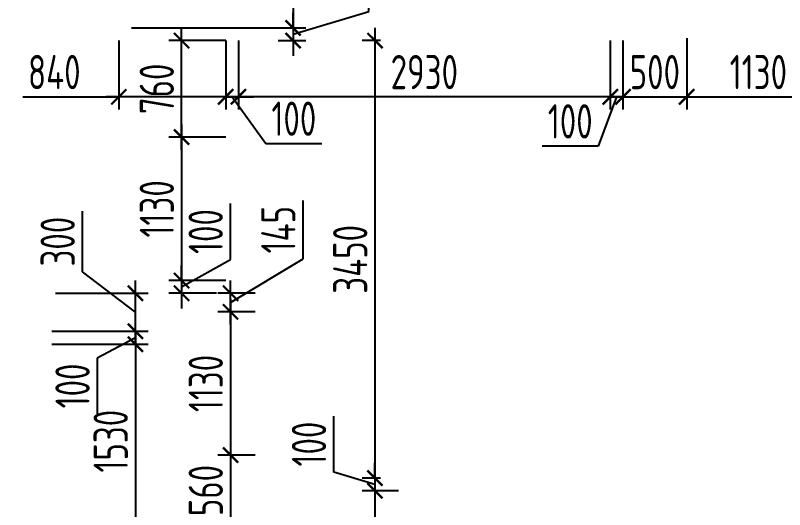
# Model space of a CAD drawing. Header units: millimetres. Extents: x -350007 to 536090, y -888 to 198380.
# Drawn here: x -212351 to -206289, y 110994 to 114893 of the extents above; entities that cross this region are included whole.
import ezdxf

# ---------------------------------------------------------------- set-up
doc = ezdxf.new("R2010")
doc.units = ezdxf.units.MM
doc.layers.add('АР_Размеры нов.', color=15, linetype='Continuous', lineweight=0)
doc.styles.add('ISOCPEUR', font='isocpeur.ttf', dxfattribs={"width": 0.7})
doc.dimstyles.new('R_100', dxfattribs={"dimtxt": 270, "dimasz": 120, "dimexe": 100, "dimexo": 0, "dimgap": 60, "dimtad": 1, "dimdec": 0, "dimrnd": 5, "dimzin": 0, "dimdsep": 46, "dimtxsty": 'ISOCPEUR', "dimblk": 'ARCHTICK', "dimcen": 0, "dimdle": 100, "dimclrd": 256, "dimclre": 256, "dimclrt": 256, "dimadec": 0, "dimazin": 0, "dimtfac": 2, "dimtdec": 0, "dimtofl": 0, "dimtmove": 1, "dimatfit": 3, "dimfxl": 1, "dimtvp": 3, "dimtolj": 1, "dimtzin": 0, "dimarcsym": 0})

# ---------------------------------------------------------------- blocks, each defined once
blk = doc.blocks.new('_ArchTick')
at = {"color": 0, "linetype": 'ByBlock', "const_width": 0.15}
blk.add_lwpolyline([(-0.5, -0.5), (0.5, 0.5)], dxfattribs=at)
blk = doc.blocks.new('*D2745')
at = {"layer": 'Defpoints', "color": 0, "ltscale": 100, "transparency": 16777216}
for p in [(-211435.4, 115923.8), (-211435.4, 114793.8), (-210161.8, 114793.8)]:
    blk.add_point(p, dxfattribs=at)
at = {"layer": 'АР_Размеры нов.', "lineweight": -2, "ltscale": 100, "transparency": 16777216}
for p, q in [((-210161.8, 116023.8), (-210161.8, 114693.8)), ((-211435.4, 115923.8), (-210061.8, 115923.8)), ((-211435.4, 114793.8), (-210061.8, 114793.8))]:
    blk.add_line(p, q, dxfattribs=at)
at = {"layer": 'АР_Размеры нов.', "lineweight": -2, "ltscale": 100, "transparency": 16777216, "xscale": 120, "yscale": 120, "zscale": 120}
for p, rotation in [((-210161.8, 115923.8), 90), ((-210161.8, 114793.8), 270)]:
    blk.add_blockref('_ArchTick', p, dxfattribs=dict(at, rotation=rotation))
at = {"layer": 'АР_Размеры нов.', "ltscale": 100, "transparency": 16777216, "insert": (-210356.8, 115358.8), "char_height": 270, "attachment_point": 5, "rotation": 90, "style": 'ISOCPEUR'}
blk.add_mtext('\\A1;1130', dxfattribs=at)
blk = doc.blocks.new('*D2746')
at = {"layer": 'Defpoints', "color": 0, "ltscale": 100, "transparency": 16777216}
for p in [(-212063.2, 112298.7), (-212063.2, 110768.7), (-211404.8, 110768.7)]:
    blk.add_point(p, dxfattribs=at)
at = {"layer": 'АР_Размеры нов.', "lineweight": -2, "ltscale": 100, "transparency": 16777216}
for p, q in [((-211404.8, 112398.7), (-211404.8, 110668.7)), ((-212063.2, 112298.7), (-211304.8, 112298.7)), ((-212063.2, 110768.7), (-211304.8, 110768.7))]:
    blk.add_line(p, q, dxfattribs=at)
at = {"layer": 'АР_Размеры нов.', "lineweight": -2, "ltscale": 100, "transparency": 16777216, "xscale": 120, "yscale": 120, "zscale": 120}
for p, rotation in [((-211404.8, 112298.7), 90), ((-211404.8, 110768.7), 270)]:
    blk.add_blockref('_ArchTick', p, dxfattribs=dict(at, rotation=rotation))
at = {"layer": 'АР_Размеры нов.', "ltscale": 100, "transparency": 16777216, "insert": (-211599.8, 111533.7), "char_height": 270, "attachment_point": 5, "rotation": 90, "style": 'ISOCPEUR'}
blk.add_mtext('\\A1;1530', dxfattribs=at)
blk = doc.blocks.new('*D2747')
at = {"layer": 'Defpoints', "color": 0, "ltscale": 100, "transparency": 16777216}
for p in [(-210461.8, 112553.9), (-210655.5, 111423.9), (-210476.8, 111423.9)]:
    blk.add_point(p, dxfattribs=at)
at = {"layer": 'АР_Размеры нов.', "lineweight": -2, "ltscale": 100, "transparency": 16777216}
for p, q in [((-210655.5, 112653.9), (-210655.5, 111323.9)), ((-210461.8, 112553.9), (-210755.5, 112553.9)), ((-210476.8, 111423.9), (-210755.5, 111423.9))]:
    blk.add_line(p, q, dxfattribs=at)
at = {"layer": 'АР_Размеры нов.', "lineweight": -2, "ltscale": 100, "transparency": 16777216, "xscale": 120, "yscale": 120, "zscale": 120}
for p, rotation in [((-210655.5, 112553.9), 90), ((-210655.5, 111423.9), 270)]:
    blk.add_blockref('_ArchTick', p, dxfattribs=dict(at, rotation=rotation))
at = {"layer": 'АР_Размеры нов.', "ltscale": 100, "transparency": 16777216, "insert": (-210850.5, 111988.9), "char_height": 270, "attachment_point": 5, "rotation": 90, "style": 'ISOCPEUR'}
blk.add_mtext('\\A1;1130', dxfattribs=at)
blk = doc.blocks.new('*D2555')
at = {"layer": 'Defpoints', "color": 0, "ltscale": 100, "transparency": 16777216}
for p in [(-212063.2, 112400.7), (-212063.2, 112298.7), (-211404.8, 112298.7)]:
    blk.add_point(p, dxfattribs=at)
at = {"layer": 'АР_Размеры нов.', "lineweight": -2, "ltscale": 100, "transparency": 16777216}
for p, q in [((-211404.8, 112400.7), (-211404.8, 112520.7)), ((-212063.2, 112400.7), (-211304.8, 112400.7)), ((-211404.8, 112400.7), (-211404.8, 112298.7)), ((-211404.8, 112349.7), (-211705.8, 112189.8)), ((-212063.2, 112298.7), (-211304.8, 112298.7)), ((-211404.8, 112298.7), (-211404.8, 112178.7)), ((-211705.8, 112189.8), (-211705.8, 111748.5))]:
    blk.add_line(p, q, dxfattribs=at)
at = {"layer": 'АР_Размеры нов.', "lineweight": -2, "ltscale": 100, "transparency": 16777216, "xscale": 120, "yscale": 120, "zscale": 120}
for p, rotation in [((-211404.8, 112400.7), 270), ((-211404.8, 112298.7), 90)]:
    blk.add_blockref('_ArchTick', p, dxfattribs=dict(at, rotation=rotation))
at = {"layer": 'АР_Размеры нов.', "ltscale": 100, "transparency": 16777216, "insert": (-211900.8, 111969.2), "char_height": 270, "attachment_point": 5, "rotation": 90, "style": 'ISOCPEUR'}
blk.add_mtext('\\A1;100', dxfattribs=at)
blk = doc.blocks.new('*D2557')
at = {"layer": 'Defpoints', "color": 0, "ltscale": 100, "transparency": 16777216}
for p in [(-207060.8, 114713.8), (-205930.8, 114672.3), (-205930.8, 114250.4)]:
    blk.add_point(p, dxfattribs=at)
at = {"layer": 'АР_Размеры нов.', "lineweight": -2, "ltscale": 100, "transparency": 16777216}
for p, q in [((-207060.8, 114713.8), (-207060.8, 114150.4)), ((-205930.8, 114672.3), (-205930.8, 114150.4)), ((-207160.8, 114250.4), (-205830.8, 114250.4))]:
    blk.add_line(p, q, dxfattribs=at)
at = {"layer": 'АР_Размеры нов.', "lineweight": -2, "ltscale": 100, "transparency": 16777216, "xscale": 120, "yscale": 120, "zscale": 120, "rotation": 180}
blk.add_blockref('_ArchTick', (-207060.8, 114250.4), dxfattribs=at)
at = {"layer": 'АР_Размеры нов.', "lineweight": -2, "ltscale": 100, "transparency": 16777216, "xscale": 120, "yscale": 120, "zscale": 120}
blk.add_blockref('_ArchTick', (-205930.8, 114250.4), dxfattribs=at)
at = {"layer": 'АР_Размеры нов.', "ltscale": 100, "transparency": 16777216, "insert": (-206495.8, 114445.4), "char_height": 270, "attachment_point": 5, "style": 'ISOCPEUR'}
blk.add_mtext('\\A1;1130', dxfattribs=at)
blk = doc.blocks.new('*D2676')
at = {"layer": 'Defpoints', "color": 0, "ltscale": 100, "transparency": 16777216}
for p in [(-210693.8, 113932.2), (-211041.5, 112800.7), (-210693.8, 112800.7)]:
    blk.add_point(p, dxfattribs=at)
at = {"layer": 'АР_Размеры нов.', "lineweight": -2, "ltscale": 100, "transparency": 16777216}
for p, q in [((-211041.5, 114032.2), (-211041.5, 112700.7)), ((-210693.8, 113932.2), (-211141.5, 113932.2)), ((-210693.8, 112800.7), (-211141.5, 112800.7))]:
    blk.add_line(p, q, dxfattribs=at)
at = {"layer": 'АР_Размеры нов.', "lineweight": -2, "ltscale": 100, "transparency": 16777216, "xscale": 120, "yscale": 120, "zscale": 120}
for p, rotation in [((-211041.5, 113932.2), 90), ((-211041.5, 112800.7), 270)]:
    blk.add_blockref('_ArchTick', p, dxfattribs=dict(at, rotation=rotation))
at = {"layer": 'АР_Размеры нов.', "ltscale": 100, "transparency": 16777216, "insert": (-211236.5, 113366.4), "char_height": 270, "attachment_point": 5, "rotation": 90, "style": 'ISOCPEUR'}
blk.add_mtext('\\A1;1130', dxfattribs=at)
blk = doc.blocks.new('*D2677')
at = {"layer": 'Defpoints', "color": 0, "ltscale": 100, "transparency": 16777216}
for p in [(-211041.5, 114693.8), (-210693.8, 114693.8), (-210693.8, 113932.2)]:
    blk.add_point(p, dxfattribs=at)
at = {"layer": 'АР_Размеры нов.', "lineweight": -2, "ltscale": 100, "transparency": 16777216}
for p, q in [((-211041.5, 113832.2), (-211041.5, 114793.8)), ((-210693.8, 114693.8), (-211141.5, 114693.8)), ((-210693.8, 113932.2), (-211141.5, 113932.2))]:
    blk.add_line(p, q, dxfattribs=at)
at = {"layer": 'АР_Размеры нов.', "lineweight": -2, "ltscale": 100, "transparency": 16777216, "xscale": 120, "yscale": 120, "zscale": 120}
for p, rotation in [((-211041.5, 114693.8), 90), ((-211041.5, 113932.2), 270)]:
    blk.add_blockref('_ArchTick', p, dxfattribs=dict(at, rotation=rotation))
at = {"layer": 'АР_Размеры нов.', "ltscale": 100, "transparency": 16777216, "insert": (-211236.5, 114313), "char_height": 270, "attachment_point": 5, "rotation": 90, "style": 'ISOCPEUR'}
blk.add_mtext('\\A1;760', dxfattribs=at)
blk = doc.blocks.new('*D2680')
at = {"layer": 'Defpoints', "color": 0, "ltscale": 100, "transparency": 16777216}
for p in [(-207562.8, 114693.8), (-207060.8, 114693.8), (-207060.8, 114250.4)]:
    blk.add_point(p, dxfattribs=at)
at = {"layer": 'АР_Размеры нов.', "lineweight": -2, "ltscale": 100, "transparency": 16777216}
for p, q in [((-207562.8, 114693.8), (-207562.8, 114150.4)), ((-207060.8, 114693.8), (-207060.8, 114150.4)), ((-207662.8, 114250.4), (-206960.8, 114250.4))]:
    blk.add_line(p, q, dxfattribs=at)
at = {"layer": 'АР_Размеры нов.', "lineweight": -2, "ltscale": 100, "transparency": 16777216, "xscale": 120, "yscale": 120, "zscale": 120, "rotation": 180}
blk.add_blockref('_ArchTick', (-207562.8, 114250.4), dxfattribs=at)
at = {"layer": 'АР_Размеры нов.', "lineweight": -2, "ltscale": 100, "transparency": 16777216, "xscale": 120, "yscale": 120, "zscale": 120}
blk.add_blockref('_ArchTick', (-207060.8, 114250.4), dxfattribs=at)
at = {"layer": 'АР_Размеры нов.', "ltscale": 100, "transparency": 16777216, "insert": (-207311.8, 114445.4), "char_height": 270, "attachment_point": 5, "style": 'ISOCPEUR'}
blk.add_mtext('\\A1;500', dxfattribs=at)
blk = doc.blocks.new('*D3042')
at = {"layer": 'Defpoints', "color": 0, "ltscale": 500, "transparency": 16777216}
for p in [(-210655.5, 112700.7), (-210461.8, 112700.7), (-210461.8, 112553.9)]:
    blk.add_point(p, dxfattribs=at)
at = {"layer": 'АР_Размеры нов.', "lineweight": -2, "ltscale": 500, "transparency": 16777216}
for p, q in [((-210084.1, 112971.8), (-210084.1, 113432)), ((-210655.5, 112627.3), (-210084.1, 112971.8)), ((-210655.5, 112453.9), (-210655.5, 112800.7)), ((-210461.8, 112700.7), (-210755.5, 112700.7)), ((-210461.8, 112553.9), (-210755.5, 112553.9))]:
    blk.add_line(p, q, dxfattribs=at)
at = {"layer": 'АР_Размеры нов.', "lineweight": -2, "ltscale": 500, "transparency": 16777216, "xscale": 120, "yscale": 120, "zscale": 120}
for p, rotation in [((-210655.5, 112700.7), 90), ((-210655.5, 112553.9), 270)]:
    blk.add_blockref('_ArchTick', p, dxfattribs=dict(at, rotation=rotation))
at = {"layer": 'АР_Размеры нов.', "lineweight": 13, "ltscale": 500, "transparency": 16777216, "insert": (-210279.1, 113201.9), "char_height": 270, "attachment_point": 5, "rotation": 90, "style": 'ISOCPEUR'}
blk.add_mtext('\\A1;145', dxfattribs=at)
blk = doc.blocks.new('*D3043')
at = {"layer": 'Defpoints', "color": 0, "ltscale": 500, "transparency": 16777216}
for p in [(-210461.8, 111423.9), (-210655.5, 110864.7), (-210461.8, 110864.7)]:
    blk.add_point(p, dxfattribs=at)
at = {"layer": 'АР_Размеры нов.', "lineweight": -2, "ltscale": 500, "transparency": 16777216}
for p, q in [((-210655.5, 111523.9), (-210655.5, 110764.7)), ((-210461.8, 111423.9), (-210755.5, 111423.9)), ((-210461.8, 110864.7), (-210755.5, 110864.7))]:
    blk.add_line(p, q, dxfattribs=at)
at = {"layer": 'АР_Размеры нов.', "lineweight": -2, "ltscale": 500, "transparency": 16777216, "xscale": 120, "yscale": 120, "zscale": 120}
for p, rotation in [((-210655.5, 111423.9), 90), ((-210655.5, 110864.7), 270)]:
    blk.add_blockref('_ArchTick', p, dxfattribs=dict(at, rotation=rotation))
at = {"layer": 'АР_Размеры нов.', "lineweight": 13, "ltscale": 500, "transparency": 16777216, "insert": (-210850.5, 111144.3), "char_height": 270, "attachment_point": 5, "rotation": 90, "style": 'ISOCPEUR'}
blk.add_mtext('\\A1;560', dxfattribs=at)
blk = doc.blocks.new('*D3045')
at = {"layer": 'Defpoints', "color": 0, "ltscale": 500, "transparency": 16777216}
for p in [(-207662.8, 114693.8), (-207562.8, 114693.8), (-207662.8, 114250.4)]:
    blk.add_point(p, dxfattribs=at)
at = {"layer": 'АР_Размеры нов.', "lineweight": -2, "ltscale": 500, "transparency": 16777216}
for p, q in [((-207662.8, 114693.8), (-207662.8, 114150.4)), ((-207562.8, 114693.8), (-207562.8, 114150.4)), ((-207662.8, 114250.4), (-207782.8, 114250.4)), ((-207612.8, 114250.4), (-207757.9, 113861.5)), ((-207562.8, 114250.4), (-207662.8, 114250.4)), ((-207562.8, 114250.4), (-207442.8, 114250.4)), ((-207757.9, 113861.5), (-208199.2, 113861.5))]:
    blk.add_line(p, q, dxfattribs=at)
at = {"layer": 'АР_Размеры нов.', "lineweight": -2, "ltscale": 500, "transparency": 16777216, "xscale": 120, "yscale": 120, "zscale": 120}
blk.add_blockref('_ArchTick', (-207662.8, 114250.4), dxfattribs=at)
at = {"layer": 'АР_Размеры нов.', "lineweight": -2, "ltscale": 500, "transparency": 16777216, "xscale": 120, "yscale": 120, "zscale": 120, "rotation": 180}
blk.add_blockref('_ArchTick', (-207562.8, 114250.4), dxfattribs=at)
at = {"layer": 'АР_Размеры нов.', "lineweight": 13, "ltscale": 500, "transparency": 16777216, "insert": (-207978.5, 114056.5), "char_height": 270, "attachment_point": 5, "style": 'ISOCPEUR'}
blk.add_mtext('\\A1;100', dxfattribs=at)
blk = doc.blocks.new('*D3046')
at = {"layer": 'Defpoints', "color": 0, "ltscale": 500, "transparency": 16777216}
for p in [(-210593.8, 114693.8), (-207662.8, 114693.8), (-210593.8, 114250.4)]:
    blk.add_point(p, dxfattribs=at)
at = {"layer": 'АР_Размеры нов.', "lineweight": -2, "ltscale": 500, "transparency": 16777216}
for p, q in [((-210593.8, 114693.8), (-210593.8, 114150.4)), ((-207662.8, 114693.8), (-207662.8, 114150.4)), ((-207562.8, 114250.4), (-210693.8, 114250.4))]:
    blk.add_line(p, q, dxfattribs=at)
at = {"layer": 'АР_Размеры нов.', "lineweight": -2, "ltscale": 500, "transparency": 16777216, "xscale": 120, "yscale": 120, "zscale": 120, "rotation": 180}
blk.add_blockref('_ArchTick', (-210593.8, 114250.4), dxfattribs=at)
at = {"layer": 'АР_Размеры нов.', "lineweight": -2, "ltscale": 500, "transparency": 16777216, "xscale": 120, "yscale": 120, "zscale": 120}
blk.add_blockref('_ArchTick', (-207662.8, 114250.4), dxfattribs=at)
at = {"layer": 'АР_Размеры нов.', "lineweight": 13, "ltscale": 500, "transparency": 16777216, "insert": (-209128.3, 114445.4), "char_height": 270, "attachment_point": 5, "style": 'ISOCPEUR'}
blk.add_mtext('\\A1;2930', dxfattribs=at)
blk = doc.blocks.new('*D3047')
at = {"layer": 'Defpoints', "color": 0, "ltscale": 500, "transparency": 16777216}
for p in [(-211535.4, 114693.8), (-210693.8, 114693.8), (-211535.4, 114250.4)]:
    blk.add_point(p, dxfattribs=at)
at = {"layer": 'АР_Размеры нов.', "lineweight": -2, "ltscale": 500, "transparency": 16777216}
for p, q in [((-211535.4, 114693.8), (-211535.4, 114150.4)), ((-210693.8, 114693.8), (-210693.8, 114150.4)), ((-212293.5, 114250.4), (-211535.4, 114250.4)), ((-210593.8, 114250.4), (-211635.4, 114250.4))]:
    blk.add_line(p, q, dxfattribs=at)
at = {"layer": 'АР_Размеры нов.', "lineweight": -2, "ltscale": 500, "transparency": 16777216, "xscale": 120, "yscale": 120, "zscale": 120, "rotation": 180}
blk.add_blockref('_ArchTick', (-211535.4, 114250.4), dxfattribs=at)
at = {"layer": 'АР_Размеры нов.', "lineweight": -2, "ltscale": 500, "transparency": 16777216, "xscale": 120, "yscale": 120, "zscale": 120}
blk.add_blockref('_ArchTick', (-210693.8, 114250.4), dxfattribs=at)
at = {"layer": 'АР_Размеры нов.', "lineweight": 13, "ltscale": 500, "transparency": 16777216, "insert": (-212044.5, 114445.4), "char_height": 270, "attachment_point": 5, "style": 'ISOCPEUR'}
blk.add_mtext('\\A1;840', dxfattribs=at)
blk = doc.blocks.new('*D3061')
at = {"layer": 'Defpoints', "color": 0, "ltscale": 500, "transparency": 16777216}
for p in [(-211435.4, 114793.8), (-210280.6, 114693.8), (-210161.8, 114693.8)]:
    blk.add_point(p, dxfattribs=at)
at = {"layer": 'АР_Размеры нов.', "lineweight": -2, "ltscale": 500, "transparency": 16777216}
for p, q in [((-209566.8, 114922.3), (-209566.8, 115363.6)), ((-210161.8, 114743.8), (-209566.8, 114922.3)), ((-210161.8, 114793.8), (-210161.8, 114913.8)), ((-211435.4, 114793.8), (-210061.8, 114793.8)), ((-210161.8, 114793.8), (-210161.8, 114693.8)), ((-210280.6, 114693.8), (-210061.8, 114693.8)), ((-210161.8, 114693.8), (-210161.8, 114573.8))]:
    blk.add_line(p, q, dxfattribs=at)
at = {"layer": 'АР_Размеры нов.', "lineweight": -2, "ltscale": 500, "transparency": 16777216, "xscale": 120, "yscale": 120, "zscale": 120}
for p, rotation in [((-210161.8, 114793.8), 270), ((-210161.8, 114693.8), 90)]:
    blk.add_blockref('_ArchTick', p, dxfattribs=dict(at, rotation=rotation))
at = {"layer": 'АР_Размеры нов.', "lineweight": 13, "ltscale": 500, "transparency": 16777216, "insert": (-209761.8, 115142.9), "char_height": 270, "attachment_point": 5, "rotation": 90, "style": 'ISOCPEUR'}
blk.add_mtext('\\A1;100', dxfattribs=at)
blk = doc.blocks.new('*D3104')
at = {"layer": 'Defpoints', "color": 0, "transparency": 16777216}
for p in [(-209472.6, 114693.8), (-209517.2, 111242.7), (-209474.2, 111242.7)]:
    blk.add_point(p, dxfattribs=at)
at = {"layer": 'АР_Размеры нов.', "lineweight": -2, "transparency": 16777216}
for p, q in [((-209517.2, 114793.8), (-209517.2, 111142.7)), ((-209472.6, 114693.8), (-209617.2, 114693.8)), ((-209474.2, 111242.7), (-209617.2, 111242.7))]:
    blk.add_line(p, q, dxfattribs=at)
at = {"layer": 'АР_Размеры нов.', "lineweight": -2, "transparency": 16777216, "xscale": 120, "yscale": 120, "zscale": 120}
for p, rotation in [((-209517.2, 114693.8), 90), ((-209517.2, 111242.7), 270)]:
    blk.add_blockref('_ArchTick', p, dxfattribs=dict(at, rotation=rotation))
at = {"layer": 'АР_Размеры нов.', "transparency": 16777216, "insert": (-209712.2, 112968.3), "char_height": 270, "attachment_point": 5, "rotation": 90, "style": 'ISOCPEUR'}
blk.add_mtext('\\A1;3450', dxfattribs=at)
blk = doc.blocks.new('*D3105')
at = {"layer": 'Defpoints', "color": 0, "transparency": 16777216}
for p in [(-209474.2, 111242.7), (-209517.2, 111142.7), (-209332.1, 111142.7)]:
    blk.add_point(p, dxfattribs=at)
at = {"layer": 'АР_Размеры нов.', "lineweight": -2, "transparency": 16777216}
for p, q in [((-209842.2, 111290.2), (-209842.2, 111731.5)), ((-209517.2, 111242.7), (-209517.2, 111362.7)), ((-209517.2, 111192.7), (-209842.2, 111290.2)), ((-209474.2, 111242.7), (-209617.2, 111242.7)), ((-209517.2, 111242.7), (-209517.2, 111142.7)), ((-209332.1, 111142.7), (-209617.2, 111142.7)), ((-209517.2, 111142.7), (-209517.2, 111022.7))]:
    blk.add_line(p, q, dxfattribs=at)
at = {"layer": 'АР_Размеры нов.', "lineweight": -2, "transparency": 16777216, "xscale": 120, "yscale": 120, "zscale": 120}
for p, rotation in [((-209517.2, 111242.7), 270), ((-209517.2, 111142.7), 90)]:
    blk.add_blockref('_ArchTick', p, dxfattribs=dict(at, rotation=rotation))
at = {"layer": 'АР_Размеры нов.', "transparency": 16777216, "insert": (-210037.2, 111510.9), "char_height": 270, "attachment_point": 5, "rotation": 90, "style": 'ISOCPEUR'}
blk.add_mtext('\\A1;100', dxfattribs=at)
blk = doc.blocks.new('*D3106')
at = {"layer": 'Defpoints', "color": 0, "transparency": 16777216}
for p in [(-209332.1, 111142.7), (-209517.2, 109734.7), (-209335.2, 109734.7)]:
    blk.add_point(p, dxfattribs=at)
at = {"layer": 'АР_Размеры нов.', "lineweight": -2, "transparency": 16777216}
for p, q in [((-209517.2, 111242.7), (-209517.2, 109634.7)), ((-209332.1, 111142.7), (-209617.2, 111142.7)), ((-209335.2, 109734.7), (-209617.2, 109734.7))]:
    blk.add_line(p, q, dxfattribs=at)
at = {"layer": 'АР_Размеры нов.', "lineweight": -2, "transparency": 16777216, "xscale": 120, "yscale": 120, "zscale": 120}
for p, rotation in [((-209517.2, 111142.7), 90), ((-209517.2, 109734.7), 270)]:
    blk.add_blockref('_ArchTick', p, dxfattribs=dict(at, rotation=rotation))
at = {"layer": 'АР_Размеры нов.', "transparency": 16777216, "insert": (-209712.2, 110438.7), "char_height": 270, "attachment_point": 5, "rotation": 90, "style": 'ISOCPEUR'}
blk.add_mtext('\\A1;1410', dxfattribs=at)
blk = doc.blocks.new('*D4045')
at = {"layer": 'Defpoints', "color": 0, "transparency": 16777216}
for p in [(-210693.8, 114693.8), (-210593.8, 114693.8), (-210593.8, 114250.4)]:
    blk.add_point(p, dxfattribs=at)
at = {"layer": 'АР_Размеры нов.', "lineweight": -2, "transparency": 16777216}
for p, q in [((-210693.8, 114693.8), (-210693.8, 114150.4)), ((-210593.8, 114693.8), (-210593.8, 114150.4)), ((-210693.8, 114250.4), (-210813.8, 114250.4)), ((-210693.8, 114250.4), (-210593.8, 114250.4)), ((-210643.8, 114250.4), (-210377, 113882.6)), ((-210593.8, 114250.4), (-210473.8, 114250.4)), ((-210377, 113882.6), (-209935.7, 113882.6))]:
    blk.add_line(p, q, dxfattribs=at)
at = {"layer": 'АР_Размеры нов.', "lineweight": -2, "transparency": 16777216, "xscale": 120, "yscale": 120, "zscale": 120}
blk.add_blockref('_ArchTick', (-210693.8, 114250.4), dxfattribs=at)
at = {"layer": 'АР_Размеры нов.', "lineweight": -2, "transparency": 16777216, "xscale": 120, "yscale": 120, "zscale": 120, "rotation": 180}
blk.add_blockref('_ArchTick', (-210593.8, 114250.4), dxfattribs=at)
at = {"layer": 'АР_Размеры нов.', "transparency": 16777216, "insert": (-210156.4, 114077.6), "char_height": 270, "attachment_point": 5, "style": 'ISOCPEUR'}
blk.add_mtext('\\A1;100', dxfattribs=at)
blk = doc.blocks.new('*D4046')
at = {"layer": 'Defpoints', "color": 0, "transparency": 16777216}
for p in [(-210766.9, 112800.7), (-211041.5, 112700.7), (-210766.9, 112700.7)]:
    blk.add_point(p, dxfattribs=at)
at = {"layer": 'АР_Размеры нов.', "lineweight": -2, "transparency": 16777216}
for p, q in [((-210656.1, 112966.8), (-210656.1, 113408.1)), ((-211041.5, 112750.7), (-210656.1, 112966.8)), ((-211041.5, 112800.7), (-211041.5, 112920.7)), ((-210766.9, 112800.7), (-211141.5, 112800.7)), ((-211041.5, 112800.7), (-211041.5, 112700.7)), ((-210766.9, 112700.7), (-211141.5, 112700.7)), ((-211041.5, 112700.7), (-211041.5, 112580.7))]:
    blk.add_line(p, q, dxfattribs=at)
at = {"layer": 'АР_Размеры нов.', "lineweight": -2, "transparency": 16777216, "xscale": 120, "yscale": 120, "zscale": 120}
for p, rotation in [((-211041.5, 112800.7), 270), ((-211041.5, 112700.7), 90)]:
    blk.add_blockref('_ArchTick', p, dxfattribs=dict(at, rotation=rotation))
at = {"layer": 'АР_Размеры нов.', "transparency": 16777216, "insert": (-210851.1, 113187.5), "char_height": 270, "attachment_point": 5, "rotation": 90, "style": 'ISOCPEUR'}
blk.add_mtext('\\A1;100', dxfattribs=at)
blk = doc.blocks.new('*D4047')
at = {"layer": 'Defpoints', "color": 0, "transparency": 16777216}
for p in [(-212033.9, 112700.7), (-211404.8, 112700.7), (-212033.9, 112400.7)]:
    blk.add_point(p, dxfattribs=at)
at = {"layer": 'АР_Размеры нов.', "lineweight": -2, "transparency": 16777216}
for p, q in [((-211822.5, 112868.3), (-211822.5, 113347.4)), ((-211404.8, 112550.7), (-211822.5, 112868.3)), ((-211404.8, 112300.7), (-211404.8, 112800.7)), ((-212033.9, 112700.7), (-211304.8, 112700.7)), ((-212033.9, 112400.7), (-211304.8, 112400.7))]:
    blk.add_line(p, q, dxfattribs=at)
at = {"layer": 'АР_Размеры нов.', "lineweight": -2, "transparency": 16777216, "xscale": 120, "yscale": 120, "zscale": 120}
for p, rotation in [((-211404.8, 112700.7), 90), ((-211404.8, 112400.7), 270)]:
    blk.add_blockref('_ArchTick', p, dxfattribs=dict(at, rotation=rotation))
at = {"layer": 'АР_Размеры нов.', "transparency": 16777216, "insert": (-212017.5, 113107.9), "char_height": 270, "attachment_point": 5, "rotation": 90, "style": 'ISOCPEUR'}
blk.add_mtext('\\A1;300', dxfattribs=at)

msp = doc.modelspace()

# ---------------------------------------------------------------- dimensions: what is measured, and where the dimension line sits
at = {"layer": 'АР_Размеры нов.', "ltscale": 100}
for base, p1, p2, picture, middle in [((-210161.8, 114793.8), (-211435.4, 115923.8), (-211435.4, 114793.8), '*D2745', (-210356.8, 115358.8)), ((-211041.5, 114693.8), (-210693.8, 113932.2), (-210693.8, 114693.8), '*D2677', (-211236.5, 114313)), ((-211041.5097937, 112800.6824584), (-210693.8271883, 113932.1824584), (-210693.8271883, 112800.6824584), '*D2676', (-211236.5097937, 113366.4324584)), ((-210655.5, 111423.9), (-210461.8, 112553.9), (-210476.8, 111423.9), '*D2747', (-210850.5, 111988.9)), ((-211404.8, 110768.7), (-212063.2, 112298.7), (-212063.2, 110768.7), '*D2746', (-211599.8, 111533.7))]:
    dim = msp.add_linear_dim(base=base, p1=p1, p2=p2, angle=90, dimstyle='R_100', override={"dimpost": '\\X', "dimfxl": 300, "dimarcsym": 1}, dxfattribs=at)
    dim.commit()
    dim.dimension.update_dxf_attribs({"geometry": picture, "text_midpoint": middle})
at = {"layer": 'АР_Размеры нов.', "lineweight": 13, "ltscale": 500}
for base, p1, p2, override, picture, middle in [((-210161.8, 114693.8), (-211435.4, 114793.8), (-210280.6, 114693.8), {"dimpost": '\\X', "dimfxl": 300, "dimarcsym": 1}, '*D3061', (-209761.8, 114982.3)), ((-210655.5, 110864.7), (-210461.8, 111423.9), (-210461.8, 110864.7), {"dimpost": '\\X'}, '*D3043', (-210850.5, 111144.3))]:
    dim = msp.add_linear_dim(base=base, p1=p1, p2=p2, angle=90, dimstyle='R_100', override=override, dxfattribs=at)
    dim.commit()
    dim.dimension.update_dxf_attribs({"geometry": picture, "text_midpoint": middle})
at = {"layer": 'АР_Размеры нов.'}
for base, p1, p2, picture, middle in [((-209517.2, 111242.7), (-209472.6, 114693.8), (-209474.2, 111242.7), '*D3104', (-209712.2, 112968.3)), ((-209517.2, 111142.7), (-209474.2, 111242.7), (-209332.1, 111142.7), '*D3105', (-210037.2, 111350.2)), ((-209517.2, 109734.7), (-209332.1, 111142.7), (-209335.2, 109734.7), '*D3106', (-209712.2, 110438.7))]:
    dim = msp.add_linear_dim(base=base, p1=p1, p2=p2, angle=90, dimstyle='R_100', override={"dimpost": '\\X'}, dxfattribs=at)
    dim.commit()
    dim.dimension.update_dxf_attribs({"geometry": picture, "text_midpoint": middle})
at = {"layer": 'АР_Размеры нов.', "ltscale": 100}
for base, p1, p2, picture, middle in [((-205930.8, 114250.4), (-207060.8, 114713.8), (-205930.8, 114672.3), '*D2557', (-206495.8, 114445.4)), ((-207060.8, 114250.4), (-207562.8, 114693.8), (-207060.8, 114693.8), '*D2680', (-207311.8, 114445.4))]:
    dim = msp.add_linear_dim(base=base, p1=p1, p2=p2, dimstyle='R_100', override={"dimpost": '\\X', "dimfxl": 2.5, "dimarcsym": 1}, dxfattribs=at)
    dim.commit()
    dim.dimension.update_dxf_attribs({"geometry": picture, "text_midpoint": middle})
at = {"layer": 'АР_Размеры нов.', "lineweight": 13, "ltscale": 500}
for base, p1, p2, picture, middle in [((-211535.4, 114250.4), (-210693.8, 114693.8), (-211535.4, 114693.8), '*D3047', (-212044.5, 114199.2)), ((-207662.8, 114250.4), (-207562.8, 114693.8), (-207662.8, 114693.8), '*D3045', (-207817.9, 113861.5))]:
    dim = msp.add_linear_dim(base=base, p1=p1, p2=p2, dimstyle='R_100', override={"dimpost": '\\X', "dimfxl": 2.5, "dimarcsym": 1}, dxfattribs=at)
    dim.commit()
    dim.dimension.update_dxf_attribs({"geometry": picture, "text_midpoint": middle, "dimtype": 160})
at = {"layer": 'АР_Размеры нов.'}
dim = msp.add_linear_dim(base=(-210593.8, 114250.4), p1=(-210693.8, 114693.8), p2=(-210593.8, 114693.8), dimstyle='R_100', override={"dimpost": '\\X'}, dxfattribs=at)
dim.commit()
dim.dimension.update_dxf_attribs({"geometry": '*D4045', "text_midpoint": (-210317, 113882.6), "dimtype": 160})
at = {"layer": 'АР_Размеры нов.', "lineweight": 13, "ltscale": 500}
dim = msp.add_linear_dim(base=(-210593.8, 114250.4), p1=(-207662.8, 114693.8), p2=(-210593.8, 114693.8), dimstyle='R_100', override={"dimpost": '\\X', "dimfxl": 2.5, "dimarcsym": 1}, dxfattribs=at)
dim.commit()
dim.dimension.update_dxf_attribs({"geometry": '*D3046', "text_midpoint": (-209128.3, 114445.4)})
at = {"layer": 'АР_Размеры нов.'}
for base, p1, p2, picture, middle in [((-211041.5, 112700.7), (-210766.9, 112800.7), (-210766.9, 112700.7), '*D4046', (-210656.1, 113026.8)), ((-211404.8, 112700.7), (-212033.9, 112400.7), (-212033.9, 112700.7), '*D4047', (-211822.5, 112928.3))]:
    dim = msp.add_linear_dim(base=base, p1=p1, p2=p2, angle=90, dimstyle='R_100', override={"dimpost": '\\X'}, dxfattribs=at)
    dim.commit()
    dim.dimension.update_dxf_attribs({"geometry": picture, "text_midpoint": middle, "dimtype": 160})
at = {"layer": 'АР_Размеры нов.', "lineweight": 13, "ltscale": 500}
dim = msp.add_linear_dim(base=(-210655.5, 112700.7), p1=(-210461.8, 112553.9), p2=(-210461.8, 112700.7), angle=90, dimstyle='R_100', override={"dimpost": '\\X'}, dxfattribs=at)
dim.commit()
dim.dimension.update_dxf_attribs({"geometry": '*D3042', "text_midpoint": (-210084.1, 113031.8), "dimtype": 160})
at = {"layer": 'АР_Размеры нов.', "ltscale": 100}
dim = msp.add_linear_dim(base=(-211404.8, 112298.7), p1=(-212063.2, 112400.7), p2=(-212063.2, 112298.7), angle=90, dimstyle='R_100', override={"dimpost": '\\X', "dimfxl": 2.5, "dimarcsym": 1}, dxfattribs=at)
dim.commit()
dim.dimension.update_dxf_attribs({"geometry": '*D2555', "text_midpoint": (-211705.8, 112129.8), "dimtype": 160})

doc.saveas('drawing.dxf')
